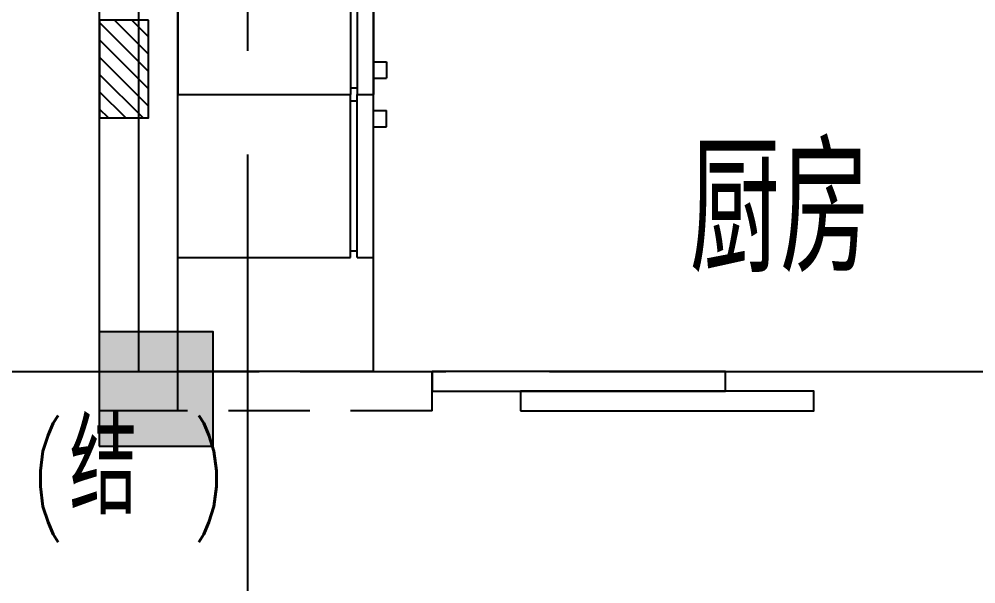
# Model space of a CAD drawing. Extents: x 296441 to 853063, y 459050 to 1117990.
# Drawn here: x 643132 to 646067, y 737361 to 739094 of the extents above; entities that cross this region are included whole.
import ezdxf

# ---------------------------------------------------------------- set-up
doc = ezdxf.new("R2010")
doc.units = 0
doc.header["$LTSCALE"] = 1000
doc.linetypes.add('14-GRID$0$CENTER2', pattern=[28.575, 19.05, -3.175, 3.175, -3.175])
doc.linetypes.add('DZ-3-PLAN-FL01$0$DASHED2', pattern=[0.375, 0.25, -0.125])
for name, color, linetype in [('0-COL', 50, 'Continuous'), ('0-COL-H1', 170, 'Continuous'), ('14-GRID$0$G-GRID', 9, '14-GRID$0$CENTER2'), ('DIM_ELEV', 3, 'Continuous'), ('DZ-3-PLAN-FL01$0$A-WALL', 1, 'Continuous'), ('DZ-3-TEXT-FL01$0$A-ROOM-IDEN', 4, 'Continuous'), ('E1-FL01$0$A-HOLE-ELEC', 224, 'Continuous'), ('E2-E3-FL01$0$E1-FL01$0$A-DOOR', 4, 'Continuous'), ('E2-E3-FL01$0$E1-FL01$0$A-FIXT', 162, 'Continuous'), ('E2-E3-FL01$0$E1-FL01$0$A-WALL', 1, 'Continuous'), ('PUB_TEXT', 7, 'Continuous'), ('WALL', 242, 'Continuous')]:
    doc.layers.add(name, color=color, linetype=linetype)
doc.styles.add('_TCH_DIM', font='SIMPLEX', dxfattribs={"bigfont": 'GBCBIG'})
doc.styles.add('E2-E3-FL01$0$E1-FL01$0$B-PLAN-FL01$0$GOA_01_thin_0.75', font='romans.shx', dxfattribs={"width": 0.75, "bigfont": 'hzdx.shx'})
doc.styles.get("Standard").update_dxf_attribs({"font": 'gbenor.shx', "bigfont": 'gbcbig.shx'})

# ---------------------------------------------------------------- blocks, each defined once
blk = doc.blocks.new('tt13')
at = {"layer": 'DZ-3-TEXT-FL01$0$A-ROOM-IDEN'}
blk.add_text('厨房', height=385.82, dxfattribs=at).set_placement((865172.9, 254592.9))
at = {"layer": 'PUB_TEXT', "style": '_TCH_DIM', "width": 0.705882}
for s, p in [('(', (863150.6, 253850.2)), (')', (863644, 253850.2))]:
    blk.add_text(s, height=255, dxfattribs=at).set_placement(p)
at = {"layer": 'PUB_TEXT', "style": '_TCH_DIM'}
blk.add_text('结', height=289.4, dxfattribs=at).set_placement((863270.6, 253850.2))
blk = doc.blocks.new('E2-E3-FL01$0$E1-FL01$0$B-PLAN-FL01$0$BX111')
for p, q in [((175674.4, 381109), (175674.4, 380609)), ((175674.4, 381109), (176204.4, 381109)), ((176204.4, 381109), (176204.4, 381089)), ((176224.4, 381109), (176274.4, 381109)), ((176224.4, 381109), (176224.4, 381089)), ((176274.4, 381109), (176274.4, 380609)), ((176204.4, 381089), (176204.4, 380629)), ((176204.4, 381089), (176224.4, 381089)), ((176224.4, 381089), (176224.4, 380629)), ((176274.4, 380709), (176314.4, 380709)), ((176314.4, 380709), (176314.4, 380659)), ((176274.4, 380659), (176314.4, 380659)), ((176204.4, 380629), (176204.4, 380609)), ((176204.4, 380629), (176224.4, 380629)), ((176224.4, 380629), (176224.4, 380609)), ((175674.4, 380609), (176204.4, 380609)), ((176224.4, 380609), (176274.4, 380609))]:
    blk.add_line(p, q)
at = {"style": 'E2-E3-FL01$0$E1-FL01$0$B-PLAN-FL01$0$GOA_01_thin_0.75', "width": 0.8, "flags": 9}
for tag in ['YSIZE', 'XSIZE', 'YSIZE', 'XSIZE']:
    blk.add_attdef(tag, (175674.4, 381109), '', height=0.5, rotation=270, dxfattribs=at)
blk = doc.blocks.new('E1-FL01$0$C-PLAN-FL01$0$ruodianxiang')
at = {"layer": 'E1-FL01$0$A-HOLE-ELEC'}
h = blk.add_hatch(dxfattribs=at)
h.set_pattern_fill('ANSI31', color=256, scale=300, style=0)
h.set_pattern_definition([(45, (-3606.504, -5200), (-26.5165, 26.5165), [])])
h.paths.add_polyline_path([(0, 300), (150, 300), (150, 0), (0, 0)])
blk.add_lwpolyline([(0, 300), (150, 300), (150, 0), (0, 0), (0, 300)], dxfattribs=at)
blk = doc.blocks.new('9.6N一层')
at = {"layer": 'DZ-3-PLAN-FL01$0$A-WALL', "color": 33, "linetype": 'DZ-3-PLAN-FL01$0$DASHED2'}
for p, q in [((700661.5, 216723.4), (699881.5, 216723.4)), ((699881.5, 216603.4), (699881.5, 216723.4)), ((699881.5, 216603.4), (700661.5, 216603.4))]:
    blk.add_line(p, q, dxfattribs=at)
at = {"layer": 'E2-E3-FL01$0$E1-FL01$0$A-DOOR'}
for points in [[(699881.5, 216663.4), (698981.5, 216663.4), (698981.5, 216723.4), (699881.5, 216723.4)], [(699610.5, 216603.4), (698710.5, 216603.4), (698710.5, 216663.4), (699610.5, 216663.4)]]:
    blk.add_lwpolyline(points, close=True, dxfattribs=at)
at = {"layer": 'E2-E3-FL01$0$E1-FL01$0$A-FIXT'}
blk.add_line((700061.5, 216723.4), (700661.5, 216723.4), dxfattribs=at)
blk.add_lwpolyline([(700061.5, 216723.4), (700061.5, 218103.4), (697901.5, 218103.4), (697901.5, 216723.4)], dxfattribs=at)
at = {"layer": 'E2-E3-FL01$0$E1-FL01$0$A-WALL'}
for p, q in [((700661.5, 216891.1), (700661.5, 218703.4)), ((700661.5, 216603.4), (700661.5, 216913.4))]:
    blk.add_line(p, q, dxfattribs=at)
at = {"layer": 'WALL'}
for p, q in [((700661.5, 216603.4), (700661.5, 218703.4)), ((700901.5, 216603.4), (700901.5, 218703.4)), ((700661.5, 216603.4), (700901.5, 216603.4))]:
    blk.add_line(p, q, dxfattribs=at)
at = {"layer": 'E1-FL01$0$A-HOLE-ELEC'}
blk.add_blockref('E1-FL01$0$C-PLAN-FL01$0$ruodianxiang', (700751.5, 217501.4), dxfattribs=at)
at = {"layer": 'E2-E3-FL01$0$E1-FL01$0$A-FIXT', "extrusion": (0, 0, -1), "zscale": -1}
blk.add_blockref('E2-E3-FL01$0$E1-FL01$0$B-PLAN-FL01$0$BX111', (-876335.9, -163035.1), dxfattribs=at)
at = {"layer": 'E2-E3-FL01$0$E1-FL01$0$A-FIXT', "rotation": 180}
blk.add_blockref('E2-E3-FL01$0$E1-FL01$0$B-PLAN-FL01$0$BX111', (876335.9, 598182.9), dxfattribs=at)
blk = doc.blocks.new('A$C38AD7E8D')
at = {"layer": '0-COL', "color": 6}
blk.add_lwpolyline([(34680, -2329.9), (35030, -2329.9), (35030, -1979.9), (34680, -1979.9)], close=True, dxfattribs=at)
at = {"layer": '0-COL-H1', "color": 254}
blk.add_solid([(35030, -1979.9), (35030, -2329.9), (34680, -1979.9), (34680, -2329.9)], dxfattribs=at)

msp = doc.modelspace()

# ---------------------------------------------------------------- linework, layer by layer
at = {"layer": '14-GRID$0$G-GRID', "color": 8, "ltscale": 0.1}
for p, q in [((643498.5, 738012.6), (643498.5, 748996.4)), ((643832.2, 747251.2), (643832.2, 714492.7)), ((621898.5, 738012.6), (674432.5, 738012.6))]:
    msp.add_line(p, q, dxfattribs=at)

# ---------------------------------------------------------------- block references
for name, p in [('tt13', (-219984.3, 483724.4)), ('A$C38AD7E8D', (608697, 740114.1, -13.6))]:
    msp.add_blockref(name, p)
at = {"layer": 'DIM_ELEV', "xscale": -1}
msp.add_blockref('9.6N一层', (1344280, 521289.2), dxfattribs=at)

doc.saveas('drawing.dxf')
